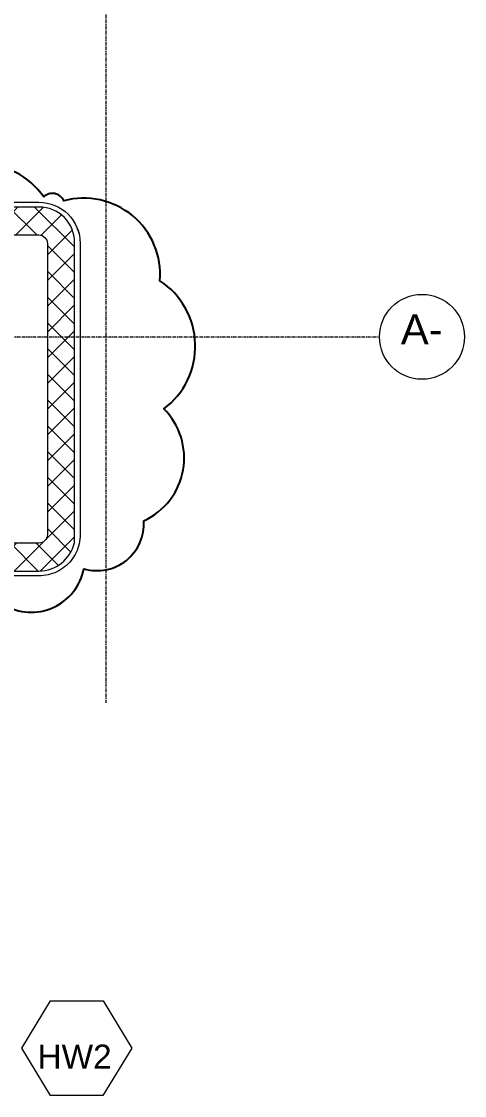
# Model space of a CAD drawing. Header units: millimetres. Extents: x 2659630 to 6742168, y -2425387 to -732288.
# Drawn here: x 3964828 to 3966651, y -1156394 to -1151967 of the extents above; entities that cross this region are included whole.
import ezdxf

# ---------------------------------------------------------------- set-up
doc = ezdxf.new("R2010")
doc.units = ezdxf.units.MM
doc.linetypes.add('Grid Line', pattern=[22.224999999999994, 12.7, -3.174999999999999, 3.174999999999999, -3.174999999999999])
for name, color, linetype, lineweight in [('A-ANNO-DIMS', 211, 'Continuous', 9), ('A-GENM', 13, 'Continuous', 18), ('A-GLAZ-IDEN', 152, 'Continuous', 9), ('A-GRID-MODE', 80, 'Continuous', 0), ('A-PLASTER', 50, 'Continuous', 0), ('A-WALL', 113, 'Continuous', 9), ('A-WALL-PATT', 111, 'Continuous', 0), ('S-GRID', 1, 'Continuous', 9)]:
    doc.layers.add(name, color=color, linetype=linetype, lineweight=lineweight)
doc.layers.add('REVISION CLOUD', color=7, linetype='Continuous')
doc.layers.get('A-ANNO-DIMS').off()
doc.styles.add('Arial', font='arial.ttf', dxfattribs={"height": 123})
doc.styles.add('Arial_1', font='arial.ttf', dxfattribs={"height": 98.35329341317356})

# ---------------------------------------------------------------- blocks, each defined once
blk = doc.blocks.new('Grid - M_Grid Head - Circle-24584-GROUND FLOOR PLAN-01')
at = {"layer": 'A-GRID-MODE'}
blk.add_circle((0, 0), 3.500000000000003, dxfattribs=at)
blk = doc.blocks.new('A$C2D2C472C')
at = {"layer": 'A-WALL-PATT'}
h = blk.add_hatch(dxfattribs=at)
h.set_pattern_fill('ANSI37', color=256, scale=600, style=0)
h.set_pattern_definition([(45, (-102930.4976328127, -114895.0412800389), (-53.03300858899107, 53.03300858899107), []), (135, (-102930.4976328127, -114895.0412800389), (-53.03300858899107, -53.03300858899106), [])])
edge = h.paths.add_edge_path()
edge.add_line((944.9995019281778, 1920.086653618404), (945.0008851355669, 2189.884832272088))
edge.add_arc((910.0008851359307, 2189.884989272134), 34.99999999998833, 359.9997429874282, 449.9997132388004)
edge.add_line((910.0010603083792, 2224.884989271683), (206.5573315929068, 2224.905706588062))
edge.add_arc((206.3435287130415, 2190.119336553427), 34.78702706265661, 89.64785493841943, 180.3515355871881)
edge.add_line((171.5571564060956, 2189.90590370784), (171.5104949169763, 989.9413756946597))
edge.add_arc((206.436017342523, 989.8668982434319), 34.92560183573225, 179.8778189455847, 270.1221930522632)
edge.add_line((206.5105021072231, 954.9413758334849), (479.9996885845903, 954.8601867418038))
edge.add_line((479.9996885845903, 954.8601867418038), (480.0000001211592, 839.860185584781))
edge.add_line((480.0000001211592, 839.860185584781), (206.5104973261623, 839.9413757038274))
edge.add_arc((206.4964083629893, 989.9011490803969), 149.9597740384099, 192.8758880656439, 270.00538303110875, ccw=False)
edge.add_line((60.30736402368348, 956.4841302904388), (60.0000001211738, 2189.906551396358))
edge.add_arc((204.1890972755355, 2195.622790524605), 144.3023600914457, 89.0594131363834, 182.2702476428867, ccw=False)
edge.add_arc((117.0175473045965, -14981488.51647655), 14983828.42245068, 89.99696775482101, 89.99965761188861, ccw=False)
edge.add_arc((909.9946922726667, 2189.870040024718), 150.0149508471489, 45.00209331497581, 89.99734813771352, ccw=False)
edge.add_arc((910.01583289064, 2189.891182187523), 149.9850524061101, -0.0026534085425282683, 45.00209331497041, ccw=False)
edge.add_line((1060.000885135916, 2189.884236272439), (1059.999510428475, 1919.979855106591))
edge.add_line((1059.999510428475, 1919.979855106591), (944.9995019281778, 1920.086653618404))
at = {"layer": 'A-GENM'}
for centre, radius, start, end in [((206.5571564055426, 2189.905706589925, -2.762502891338284e-08), 169.9999999999744, 89.99971323877656, 179.9996773135824), ((206.5467242484883, 989.8615372594359, -2.762502891338284e-08), 170.0000000001621, 179.9997132120961, 192.8568556227206), ((206.5467242484883, 989.8615372594359, -2.762502891338284e-08), 170.0000000001625, 192.8568562060331, 205.7139980939878), ((206.5467242484883, 989.8615372594359, -2.762502891338284e-08), 170.0000000001625, 205.7139991560489, 218.5711406565557), ((206.5467242484883, 989.8615372594359, -2.762502891338284e-08), 170.0000000001626, 218.5711444577068, 231.4282852556994), ((206.5467242484883, 989.8615372594359, -2.762502891338284e-08), 170.0000000001625, 231.4282863473983, 244.2854281885292), ((206.5467242484883, 989.8615372594359, -2.762502891338284e-08), 170.0000000001627, 244.2854285476412, 269.9997141992719)]:
    blk.add_arc(centre, radius, start, end, dxfattribs=at)
at = {"layer": 'A-PLASTER'}
for p, q in [((910.0017360480997, 2359.885395422127, -2.762502891338284e-08), (206.5580073158635, 2359.90570658783, -2.762502891338284e-08)), ((36.55692833581998, 2189.906664038426, -2.762502891338284e-08), (36.54672009665228, 989.8623881688254, -2.762502891338284e-08)), ((206.5458762606868, 819.9414255178854, -2.762502891338284e-08), (480.0000001226144, 819.9412260005774, -2.762502891338284e-08))]:
    blk.add_line(p, q, dxfattribs=at)
for centre, radius, start, end in [((206.5109611537046, 2189.98556824922, -2.762502891338284e-08), 169.9999999999743, 90, 179.9999640931486), ((206.5104903323372, 989.941375704002, -2.762502891338284e-08), 170.0000000001521, 180, 192.8571423899843), ((206.5104903323372, 989.941375704002, -2.762502891338284e-08), 170.0000000001525, 192.8571429953589, 205.7142848382652), ((206.5104903323372, 989.941375704002, -2.762502891338284e-08), 170.0000000001525, 205.7142859913077, 218.571427457844), ((206.5104903323372, 989.941375704002, -2.762502891338284e-08), 170.0000000001527, 218.5714312821734, 231.4285719809424), ((206.5104903323372, 989.941375704002, -2.762502891338284e-08), 170.0000000001525, 231.4285730814951, 244.2857149782696), ((206.5104903323372, 989.941375704002, -2.762502891338284e-08), 170.0000000001525, 244.2857153780311, 270.0000009705005)]:
    blk.add_arc(centre, radius, start, end, dxfattribs=at)
at = {"layer": 'A-WALL'}
blk.add_lwpolyline([(944.9995019281778, 1920.086653618404), (945.0008851355669, 2189.884832272088, 0.4142134102995745), (910.0010603083792, 2224.884989271683), (206.5573315929068, 2224.905706588062, 0.4178153354241026), (171.5571564060956, 2189.90590370784), (171.5104949169763, 989.9413756946597, 0.415463343301321), (206.5105021072231, 954.9413758334849), (479.9996885845903, 954.8601867418038), (480.0000001211592, 839.860185584781), (206.5104973261623, 839.9413757038274, -0.3498496930690036), (60.30736402368348, 956.4841302904388), (60.0000001211738, 2189.906551396358, -0.4307240834562548), (206.55790714467, 2339.905706588033, -1.173671556007594e-05), (910.0016355238768, 2339.884990711187, -0.1988908435200889), (1016.067405691763, 2295.950504510794, -0.1989338984303118), (1060.000885135916, 2189.884236272439), (1059.999510428475, 1919.979855106591)], format="xyb", close=True, dxfattribs=at)

msp = doc.modelspace()

# ---------------------------------------------------------------- linework, layer by layer
at = {"layer": 'A-GLAZ-IDEN'}
msp.add_lwpolyline([(3965162.141064039, -1156393.914580975), (3964947.423019322, -1156393.914580975), (3964829.41647075, -1156199.0232379), (3964947.423019322, -1156004.131894825), (3965163.73422257, -1156004.131894825), (3965281.740771141, -1156199.0232379), (3965162.141064039, -1156393.914580975)], close=True, dxfattribs=at)
at = {"layer": 'REVISION CLOUD', "ltscale": 2500}
msp.add_lwpolyline([(3963830.632742479, -1152904.509068102, 0.52056705), (3963616.234273322, -1153019.872723798, 0.52056705), (3963517.286512768, -1153349.48072219, 0.52056705), (3963517.286512768, -1153876.858657168, 0.52056705), (3963517.286512768, -1153876.858657168, 0.52056705), (3963583.258346256, -1154041.662656364, 0.52056705), (3963748.177940298, -1154305.347342562, 0.52056705), (3963913.09753434, -1154305.347342562, 0.52056705), (3964407.856316464, -1154371.270654757, 0.52056705), (3964754.18846292, -1154371.270654757, 0.52056705), (3965084.027651004, -1154222.945342964, 0.52056705), (3965331.402047228, -1154025.179687671, 0.52056705), (3965413.866839088, -1153563.729346178, 0.52056705), (3965397.373880716, -1153036.355692491, 0.52056705), (3965397.373880716, -1153036.355692491, 0.52056705), (3965397.373880716, -1153036.355692491, 0.52056705), (3965001.562859145, -1152706.743412808, 0.52056705), (3965001.562859145, -1152706.743412808, 0.52056705), (3964919.108056962, -1152690.264725404, 0.52056705), (3964391.363358094, -1152690.264725404, 0.52056705), (3964391.363358094, -1152690.264725404, 0.52056705), (3964176.964888936, -1152690.264725404, 0.52056705), (3963830.632742481, -1152904.509068102)], format="xyb", dxfattribs=at)
at = {"layer": 'S-GRID', "linetype": 'Grid Line'}
for p, q in [((3965175.646450163, -1154775.208694978), (3965175.646450163, -1131087.559461655)), ((3934426.020365283, -1153267.244013994), (3966301.251120066, -1153267.244013994))]:
    msp.add_line(p, q, dxfattribs=at)

# ---------------------------------------------------------------- block references
at = {"layer": 'A-ANNO-DIMS', "xscale": -1}
msp.add_blockref('A$C2D2C472C', (3965105.646450284, -1155072.223969129), dxfattribs=at)
at = {"layer": 'A-GRID-MODE', "xscale": 49.99999999999998, "yscale": 49.99999999999998, "zscale": 49.99999999999998, "rotation": 180}
msp.add_blockref('Grid - M_Grid Head - Circle-24584-GROUND FLOOR PLAN-01', (3966476.251120066, -1153267.244013994), dxfattribs=at)

# ---------------------------------------------------------------- texts
at = {"layer": 'A-GLAZ-IDEN', "insert": (3965046.083064805, -1156282.622849402), "char_height": 98.3532934131736, "width": 244.7999999999998, "attachment_point": 8, "line_spacing_factor": 0.9385317878468563, "style": 'Arial_1'}
msp.add_mtext('HW2', dxfattribs=at)
at = {"layer": 'A-GRID-MODE', "style": 'Arial'}
msp.add_text('A-', height=122.941616766467, dxfattribs=at).set_placement((3966389.327149461, -1153297.429409452))

doc.saveas('drawing.dxf')
